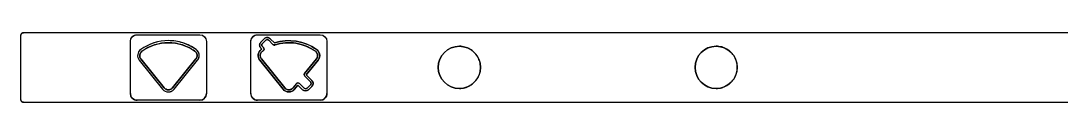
# Model space of a CAD drawing. Header units: millimetres. Extents: x 0 to 205, y 0 to 7.
# Drawn here: x 0 to 98.4, y 0 to 6.6 of the extents above; entities that cross this region are included whole.
import ezdxf

# ---------------------------------------------------------------- set-up
doc = ezdxf.new("R2010")
doc.units = ezdxf.units.MM
doc.linetypes.add('HIDDEN', pattern=[9.525, 6.35, -3.175])
doc.layers.add('Hidden', color=48, linetype='Continuous', lineweight=70, true_color=0x483905)
doc.layers.add('Layer0_', color=253, linetype='Continuous', lineweight=70, true_color=0x8faf8f)

msp = doc.modelspace()

# ---------------------------------------------------------------- linework, layer by layer
at = {"layer": 'Hidden', "color": 38, "linetype": 'HIDDEN', "lineweight": -3, "true_color": 0x482605}
for p, q in [((0.001, 6.35), (0, 6.35)), ((0.001, 0.25), (0.001, 6.35)), ((0.25, 6.6), (0.251, 6.6)), ((13.969, 5.646), (13.968, 5.646)), ((22.859, 5.569), (22.858, 5.569)), ((22.858, 5.286), (22.859, 5.286)), ((22.957, 5.189), (22.956, 5.189)), ((23.174, 5.885), (23.175, 5.885)), ((23.458, 5.885), (23.457, 5.885)), ((23.458, 5.885), (23.854, 5.489)), ((23.853, 5.489), (23.854, 5.489)), ((23.994, 5.43), (23.995, 5.43)), ((24.057, 5.44), (24.056, 5.44)), ((25.369, 5.646), (25.368, 5.646)), ((41.5, 5.312), (41.499, 5.312)), ((65.8, 5.314), (65.799, 5.314)), ((11.363, 4.115), (11.364, 4.115)), ((11.46, 4.834), (11.459, 4.834)), ((14.358, 1.368), (16.573, 4.115)), ((16.476, 4.834), (16.477, 4.834)), ((16.573, 4.115), (16.572, 4.115)), ((22.763, 4.115), (22.764, 4.115)), ((22.859, 4.834), (22.86, 4.834)), ((22.928, 4.883), (22.929, 4.883)), ((26.86, 2.735), (27.973, 4.115)), ((27.876, 4.834), (27.877, 4.834)), ((27.972, 4.115), (27.973, 4.115)), ((26.859, 2.735), (26.86, 2.735)), ((26.875, 2.468), (26.874, 2.468)), ((26.875, 2.468), (27.405, 1.938)), ((13.58, 1.368), (13.579, 1.368)), ((14.357, 1.368), (14.358, 1.368)), ((24.979, 1.368), (24.98, 1.368)), ((25.757, 1.368), (25.758, 1.368)), ((25.758, 1.368), (26.073, 1.759)), ((26.073, 1.759), (26.072, 1.759)), ((26.369, 1.775), (26.37, 1.775)), ((26.806, 1.339), (26.805, 1.339)), ((27.088, 1.339), (27.089, 1.339)), ((27.405, 1.655), (27.089, 1.339)), ((27.404, 1.938), (27.405, 1.938)), ((27.405, 1.655), (27.404, 1.655)), ((41.499, 1.312), (41.5, 1.312)), ((65.799, 1.314), (65.8, 1.314)), ((0, 0.25), (0.001, 0.25)), ((0.251, 0), (0.25, 0))]:
    msp.add_line(p, q, dxfattribs=at)
at = {"layer": 'Hidden', "linetype": 'HIDDEN', "lineweight": -3}
for p, q in [((10.998, 6.4), (10.998, 6.4)), ((16.938, 6.4), (16.938, 6.4)), ((22.398, 6.4), (22.397, 6.4)), ((23.033, 6.026), (23.032, 6.026)), ((23.598, 6.026), (23.994, 5.63)), ((23.598, 6.026), (23.598, 6.026)), ((28.338, 6.4), (28.337, 6.4)), ((10.368, 0.83), (10.368, 5.77)), ((10.368, 5.77), (10.368, 5.77)), ((11.342, 4.996), (11.342, 4.996)), ((13.968, 5.846), (13.968, 5.846)), ((16.593, 4.996), (16.593, 4.996)), ((17.568, 5.77), (17.568, 5.77)), ((21.768, 0.83), (21.768, 5.77)), ((21.768, 5.77), (21.768, 5.77)), ((22.717, 5.71), (22.716, 5.71)), ((22.717, 5.145), (22.716, 5.145)), ((22.742, 4.996), (22.742, 4.996)), ((22.814, 5.047), (22.814, 5.047)), ((23.994, 5.63), (23.994, 5.63)), ((25.368, 5.846), (25.367, 5.846)), ((27.993, 4.996), (27.993, 4.996)), ((28.968, 5.77), (28.967, 5.77)), ((11.207, 3.989), (11.207, 3.989)), ((14.513, 1.242), (16.728, 3.989)), ((16.728, 3.989), (16.728, 3.989)), ((22.607, 3.989), (22.607, 3.989)), ((28.128, 3.989), (27.015, 2.609)), ((28.128, 3.989), (28.128, 3.989)), ((27.015, 2.609), (27.545, 2.079)), ((27.015, 2.609), (27.015, 2.609)), ((27.545, 2.079), (27.545, 2.079)), ((13.423, 1.242), (13.423, 1.242)), ((14.513, 1.242), (14.512, 1.242)), ((24.823, 1.242), (24.823, 1.242)), ((25.913, 1.242), (25.912, 1.242)), ((26.228, 1.633), (25.913, 1.242)), ((26.228, 1.633), (26.228, 1.633)), ((26.664, 1.198), (26.663, 1.198)), ((27.545, 1.514), (27.229, 1.198)), ((27.229, 1.198), (27.229, 1.198)), ((27.545, 1.514), (27.545, 1.514)), ((10.368, 0.83), (10.368, 0.83)), ((10.998, 0.2), (10.998, 0.2)), ((16.938, 0.2), (16.938, 0.2)), ((17.568, 0.83), (17.568, 0.83)), ((21.768, 0.83), (21.768, 0.83)), ((22.398, 0.2), (22.397, 0.2)), ((28.337, 0.2), (28.338, 0.2)), ((28.968, 0.83), (28.967, 0.83))]:
    msp.add_line(p, q, dxfattribs=at)
at = {"layer": 'Hidden', "color": 38, "linetype": 'HIDDEN', "lineweight": -3, "true_color": 0x482605}
for centre, major_axis, ratio, start_param, end_param in [((0.251, 6.35), (0, -0.25), 0.999987, 3.141593, 4.712389), ((13.969, 1.363), (0, -4.282), 0.999988, 2.51583, 3.141711), ((23.995, 5.63), (0, -0.2), 0.999987, 5.497759, 6.594549), ((25.369, 1.363), (0, -4.282), 0.999988, 2.51583, 3.452956), ((41.5, 3.312), (0, -2), 0.999987, 0, 3.14176), ((65.8, 3.314), (0, -2), 0.999987, 0, 3.14176), ((27.584, 4.429), (0, -0.5), 0.999987, 0.892134, 2.51583), ((27.016, 2.609), (0, -0.2), 0.999987, 4.033726, 5.497759), ((25.369, 1.682), (0, -0.5), 0.999987, 0, 0.892134), ((26.229, 1.633), (0, -0.2), 0.999987, 3.141449, 4.033726), ((0.251, 0.25), (0, -0.25), 0.999987, 4.712389, 6.283185)]:
    msp.add_ellipse(centre, major_axis=major_axis, ratio=ratio, start_param=start_param, end_param=end_param, dxfattribs=at)
at = {"layer": 'Hidden', "linetype": 'HIDDEN', "lineweight": -3, "extrusion": (1.55404e-41, -4.25385e-30, -1)}
for centre in [(10.998, 5.77), (22.398, 5.77)]:
    msp.add_ellipse(centre, major_axis=(0, 0.63), ratio=0.999987, start_param=4.712389, end_param=6.283185, dxfattribs=at)
at = {"layer": 'Hidden', "linetype": 'HIDDEN', "lineweight": -3, "extrusion": (-3.59176e-43, -6.31089e-30, -1)}
msp.add_ellipse((23.315, 5.743), major_axis=(0, 0.4), ratio=0.999987, start_param=0.000014, end_param=0.785426, dxfattribs=at)
at = {"layer": 'Hidden', "color": 38, "linetype": 'HIDDEN', "lineweight": -3, "true_color": 0x482605, "extrusion": (1.92157e-42, -3.15544e-30, -1)}
msp.add_ellipse((23.316, 5.743), major_axis=(0, 0.2), ratio=0.999987, start_param=0.000014, end_param=0.785426, dxfattribs=at)
at = {"layer": 'Hidden', "linetype": 'HIDDEN', "lineweight": -3, "extrusion": (1.46402e-42, -1.57772e-30, -1)}
msp.add_ellipse((25.368, 1.363), major_axis=(0, 4.482), ratio=0.999987, start_param=5.971822, end_param=6.908948, dxfattribs=at)
at = {"layer": 'Hidden', "linetype": 'HIDDEN', "lineweight": -3}
for centre, major_axis, ratio, start_param, end_param in [((13.968, 1.363), (0, -4.482), 0.999987, 2.51583, 3.141611), ((16.183, 4.429), (0, -0.7), 0.999988, 0.892134, 2.51583), ((13.968, 1.682), (0, -0.7), 0.999988, 0, 0.892134), ((10.998, 0.83), (0, -0.63), 0.999987, 4.712389, 6.283185), ((22.398, 0.83), (0, -0.63), 0.999987, 4.712389, 6.283185)]:
    msp.add_ellipse(centre, major_axis=major_axis, ratio=ratio, start_param=start_param, end_param=end_param, dxfattribs=at)
at = {"layer": 'Hidden', "linetype": 'HIDDEN', "lineweight": -3, "extrusion": (8.11661e-42, -2.36658e-30, -1)}
msp.add_ellipse((27.583, 4.429), major_axis=(0, 0.7), ratio=0.999988, start_param=0.625762, end_param=2.249459, dxfattribs=at)
at = {"layer": 'Hidden', "color": 38, "linetype": 'HIDDEN', "lineweight": -3, "true_color": 0x482605, "extrusion": (5.76454e-43, -3.15544e-30, -1)}
msp.add_ellipse((16.184, 4.429), major_axis=(0, 0.5), ratio=0.999987, start_param=0.625762, end_param=2.249459, dxfattribs=at)
at = {"layer": 'Hidden', "linetype": 'HIDDEN', "lineweight": -3, "extrusion": (6.57563e-42, -1.79993e-30, -1)}
msp.add_ellipse((27.262, 1.796), major_axis=(0, 0.4), ratio=0.999987, start_param=0.785426, end_param=2.356194, dxfattribs=at)
at = {"layer": 'Hidden', "color": 38, "linetype": 'HIDDEN', "lineweight": -3, "true_color": 0x482605, "extrusion": (0, 0, -1)}
for centre, major_axis, start_param, end_param in [((13.969, 1.682), (0, 0.5), 2.249459, 3.142602), ((26.947, 1.481), (0, 0.2), 2.356194, 3.14398), ((27.263, 1.796), (0, 0.2), 0.785426, 2.356194)]:
    msp.add_ellipse(centre, major_axis=major_axis, ratio=0.999987, start_param=start_param, end_param=end_param, dxfattribs=at)
at = {"layer": 'Hidden', "linetype": 'HIDDEN', "lineweight": -3, "extrusion": (1.23499e-42, -6.31089e-30, -1)}
msp.add_ellipse((25.368, 1.682), major_axis=(0, 0.7), ratio=0.999988, start_param=2.249459, end_param=3.141773, dxfattribs=at)
at = {"layer": 'Hidden', "linetype": 'HIDDEN', "lineweight": -3, "extrusion": (5.55864e-43, -3.15544e-30, -1)}
msp.add_ellipse((26.946, 1.481), major_axis=(0, 0.4), ratio=0.999987, start_param=2.356194, end_param=3.141772, dxfattribs=at)
at = {"layer": 'Layer0_', "color": 38, "lineweight": -3, "true_color": 0x482605}
for p, q in [((0, 0.25), (0, 6.35)), ((204.747, 6.6), (0.25, 6.6)), ((23.174, 5.885), (22.858, 5.569)), ((22.858, 5.286), (22.956, 5.189)), ((22.859, 5.569), (23.175, 5.885)), ((22.957, 5.189), (22.859, 5.286)), ((23.853, 5.489), (23.457, 5.885)), ((13.579, 1.368), (11.363, 4.115)), ((11.364, 4.115), (13.58, 1.368)), ((16.572, 4.115), (14.357, 1.368)), ((24.979, 1.368), (22.763, 4.115)), ((22.764, 4.115), (24.98, 1.368)), ((27.972, 4.115), (26.859, 2.735)), ((27.404, 1.938), (26.874, 2.468)), ((26.072, 1.759), (25.757, 1.368)), ((26.229, 1.833), (26.228, 1.833)), ((26.369, 1.775), (26.805, 1.339)), ((26.806, 1.339), (26.37, 1.775)), ((27.088, 1.339), (27.404, 1.655)), ((0.25, 0), (204.747, 0))]:
    msp.add_line(p, q, dxfattribs=at)
at = {"layer": 'Layer0_', "color": 48, "lineweight": -3, "true_color": 0x483905}
for p, q in [((10.998, 6.4), (16.938, 6.4)), ((22.397, 6.4), (28.337, 6.4)), ((23.032, 6.026), (22.716, 5.71)), ((22.717, 5.71), (23.033, 6.026)), ((23.994, 5.63), (23.598, 6.026)), ((10.368, 0.83), (10.368, 5.77)), ((17.568, 5.77), (17.568, 0.83)), ((17.568, 5.77), (17.568, 0.83)), ((21.768, 0.83), (21.768, 5.77)), ((22.716, 5.145), (22.814, 5.047)), ((22.814, 5.047), (22.717, 5.145)), ((28.967, 5.77), (28.967, 0.83)), ((28.968, 5.77), (28.968, 0.83)), ((11.207, 3.989), (13.423, 1.242)), ((11.207, 3.989), (13.423, 1.242)), ((14.512, 1.242), (16.728, 3.989)), ((24.823, 1.242), (22.607, 3.989)), ((22.607, 3.989), (24.823, 1.242)), ((27.015, 2.609), (28.128, 3.989)), ((27.545, 2.079), (27.015, 2.609)), ((25.912, 1.242), (26.228, 1.633)), ((26.664, 1.198), (26.228, 1.633)), ((26.228, 1.633), (26.663, 1.198)), ((27.229, 1.198), (27.545, 1.514)), ((16.938, 0.2), (10.998, 0.2)), ((28.337, 0.2), (22.397, 0.2))]:
    msp.add_line(p, q, dxfattribs=at)
at = {"layer": 'Layer0_', "color": 38, "lineweight": -3, "true_color": 0x482605, "extrusion": (-1.88787e-42, -6.31089e-30, -1)}
msp.add_ellipse((0.25, 6.35), major_axis=(0, 0.25), ratio=0.999987, start_param=4.712389, end_param=6.283185, dxfattribs=at)
at = {"layer": 'Layer0_', "color": 48, "lineweight": -3, "true_color": 0x483905, "extrusion": (1.55404e-41, -4.25385e-30, -1)}
for centre, start_param, end_param in [((10.998, 5.77), 4.712389, 6.283185), ((16.938, 5.77), 0, 1.570796), ((16.938, 5.77), 0, 1.570796), ((22.397, 5.77), 4.712389, 6.283185), ((28.337, 5.77), 0, 1.570796), ((28.338, 5.77), 0, 1.570796)]:
    msp.add_ellipse(centre, major_axis=(0, 0.63), ratio=0.999987, start_param=start_param, end_param=end_param, dxfattribs=at)
at = {"layer": 'Layer0_', "color": 48, "lineweight": -3, "true_color": 0x483905}
for centre, major_axis, ratio, start_param, end_param in [((13.968, 1.363), (0, -4.482), 0.999987, 2.51583, 3.767355), ((23.315, 5.743), (0, -0.4), 0.999987, 2.356166, 3.926991), ((25.367, 1.363), (0, -4.482), 0.999987, 2.51583, 3.452956), ((11.752, 4.429), (0, -0.7), 0.999988, 3.767355, 5.391051), ((11.752, 4.429), (0, -0.7), 0.999988, 3.767355, 5.391051), ((13.968, 1.363), (0, -4.482), 0.999987, 3.141611, 3.767355), ((16.183, 4.429), (0, -0.7), 0.999988, 0.892134, 2.51583), ((23.152, 4.429), (0, -0.7), 0.999988, 3.767355, 5.391051), ((22.999, 5.428), (0, -0.4), 0.999987, 3.926991, 5.49801), ((25.367, 1.363), (0, -4.482), 0.999987, 3.747693, 3.767355), ((27.583, 4.429), (0, -0.7), 0.999988, 0.892134, 2.51583), ((27.262, 1.796), (0, -0.4), 0.999987, 0.785398, 2.356166), ((13.968, 1.682), (0, -0.7), 0.999988, 5.391051, 7.175319), ((13.968, 1.682), (0, -0.7), 0.999988, 5.391051, 6.283185), ((25.367, 1.682), (0, -0.7), 0.999988, 5.391051, 7.175319), ((26.946, 1.481), (0, -0.4), 0.999987, 5.498059, 7.068583), ((16.938, 0.83), (0, -0.63), 0.999987, 0, 1.570796), ((28.338, 0.83), (0, -0.63), 0.999987, 0, 1.570796)]:
    msp.add_ellipse(centre, major_axis=major_axis, ratio=ratio, start_param=start_param, end_param=end_param, dxfattribs=at)
at = {"layer": 'Layer0_', "color": 38, "lineweight": -3, "true_color": 0x482605, "extrusion": (-9.97333e-44, -3.15544e-30, -1)}
msp.add_ellipse((13.968, 1.363), major_axis=(0, 4.282), ratio=0.999988, start_param=5.657423, end_param=6.908948, dxfattribs=at)
at = {"layer": 'Layer0_', "color": 48, "lineweight": -3, "true_color": 0x483905, "extrusion": (-3.59176e-43, -6.31089e-30, -1)}
msp.add_ellipse((23.315, 5.743), major_axis=(0, 0.4), ratio=0.999987, start_param=5.497787, end_param=6.283199, dxfattribs=at)
at = {"layer": 'Layer0_', "color": 38, "lineweight": -3, "true_color": 0x482605}
for centre, major_axis, ratio, start_param, end_param in [((23.315, 5.743), (0, -0.2), 0.999987, 2.356166, 3.926991), ((13.969, 1.363), (0, -4.282), 0.999988, 3.141711, 3.767355), ((22.999, 5.428), (0, -0.2), 0.999987, 3.926991, 5.49801), ((22.815, 5.047), (0, -0.2), 0.999987, 0.6061, 2.356417), ((41.5, 3.312), (0, -2), 0.999987, 3.14176, 6.283185), ((65.8, 3.314), (0, -2), 0.999987, 3.14176, 6.283185), ((11.752, 4.429), (0, -0.5), 0.999987, 3.767355, 5.391051), ((16.183, 4.429), (0, -0.5), 0.999987, 0.892134, 2.51583), ((23.153, 4.429), (0, -0.5), 0.999987, 3.767355, 5.391051), ((25.369, 1.363), (0, -4.282), 0.999988, 3.747693, 3.767355), ((13.968, 1.682), (0, -0.5), 0.999987, 5.391051, 7.175319), ((25.369, 1.682), (0, -0.5), 0.999987, 5.391051, 6.283185), ((26.229, 1.633), (0, -0.2), 0.999987, 2.356466, 3.141449), ((26.946, 1.481), (0, -0.2), 0.999987, 5.498059, 7.068583), ((27.262, 1.796), (0, -0.2), 0.999987, 0.785398, 2.356166)]:
    msp.add_ellipse(centre, major_axis=major_axis, ratio=ratio, start_param=start_param, end_param=end_param, dxfattribs=at)
at = {"layer": 'Layer0_', "color": 38, "lineweight": -3, "true_color": 0x482605, "extrusion": (1.92157e-42, -3.15544e-30, -1)}
msp.add_ellipse((23.316, 5.743), major_axis=(0, 0.2), ratio=0.999987, start_param=5.497787, end_param=6.283199, dxfattribs=at)
at = {"layer": 'Layer0_', "color": 48, "lineweight": -3, "true_color": 0x483905, "extrusion": (6.28038e-42, -1.67633e-30, -1)}
msp.add_ellipse((23.152, 4.429), major_axis=(0, 0.7), ratio=0.999988, start_param=4.033726, end_param=5.657423, dxfattribs=at)
at = {"layer": 'Layer0_', "color": 48, "lineweight": -3, "true_color": 0x483905, "extrusion": (9.7831e-42, -2.67801e-30, -1)}
msp.add_ellipse((22.999, 5.428), major_axis=(0, 0.4), ratio=0.999987, start_param=3.926768, end_param=5.497787, dxfattribs=at)
at = {"layer": 'Layer0_', "color": 48, "lineweight": -3, "true_color": 0x483905, "extrusion": (4.43352e-42, -4.73317e-30, -1)}
msp.add_ellipse((25.368, 1.363), major_axis=(0, 4.482), ratio=0.999987, start_param=5.657423, end_param=5.677085, dxfattribs=at)
at = {"layer": 'Layer0_', "color": 38, "lineweight": -3, "true_color": 0x482605, "extrusion": (3.74054e-44, -3.15544e-30, -1)}
msp.add_ellipse((23, 5.428), major_axis=(0, 0.2), ratio=0.999987, start_param=3.926768, end_param=5.497787, dxfattribs=at)
at = {"layer": 'Layer0_', "color": 38, "lineweight": -3, "true_color": 0x482605, "extrusion": (-2.90511e-43, -3.15544e-30, -1)}
msp.add_ellipse((22.814, 5.047), major_axis=(0, 0.2), ratio=0.999987, start_param=0.785176, end_param=2.535492, dxfattribs=at)
at = {"layer": 'Layer0_', "color": 38, "lineweight": -3, "true_color": 0x482605, "extrusion": (5.39109e-42, -6.31089e-30, -1)}
msp.add_ellipse((23.994, 5.63), major_axis=(0, 0.2), ratio=0.999987, start_param=2.830229, end_param=3.927019, dxfattribs=at)
at = {"layer": 'Layer0_', "color": 38, "lineweight": -3, "true_color": 0x482605, "extrusion": (3.69775e-44, -3.15544e-30, -1)}
for centre, major_axis, ratio, start_param, end_param in [((25.368, 1.363), (0, 4.282), 0.999988, 5.971822, 6.908948), ((23.152, 4.429), (0, 0.5), 0.999987, 4.033726, 5.657423), ((25.368, 1.363), (0, 4.282), 0.999988, 5.657423, 5.677085), ((27.583, 4.429), (0, 0.5), 0.999987, 0.625762, 2.249459), ((25.368, 1.682), (0, 0.5), 0.999987, 2.249459, 4.033726)]:
    msp.add_ellipse(centre, major_axis=major_axis, ratio=ratio, start_param=start_param, end_param=end_param, dxfattribs=at)
at = {"layer": 'Layer0_', "color": 38, "lineweight": -3, "true_color": 0x482605}
for centre in [(41.499, 3.312), (65.799, 3.314)]:
    msp.add_ellipse(centre, major_axis=(0, -2), ratio=0.999987, dxfattribs=at)
at = {"layer": 'Layer0_', "color": 38, "lineweight": -3, "true_color": 0x482605, "extrusion": (-4.36035e-43, -3.15544e-30, -1)}
msp.add_ellipse((11.753, 4.429), major_axis=(0, 0.5), ratio=0.999987, start_param=4.033726, end_param=5.657423, dxfattribs=at)
at = {"layer": 'Layer0_', "color": 38, "lineweight": -3, "true_color": 0x482605, "extrusion": (0, 0, -1)}
for centre, major_axis, start_param, end_param in [((27.015, 2.609), (0, 0.2), 3.927019, 5.391051), ((13.969, 1.682), (0, 0.5), 3.141593, 4.033726), ((26.947, 1.481), (0, 0.2), 3.141457, 3.926719)]:
    msp.add_ellipse(centre, major_axis=major_axis, ratio=0.999987, start_param=start_param, end_param=end_param, dxfattribs=at)
at = {"layer": 'Layer0_', "color": 48, "lineweight": -3, "true_color": 0x483905, "extrusion": (1.23499e-42, -6.31089e-30, -1)}
msp.add_ellipse((25.368, 1.682), major_axis=(0, 0.7), ratio=0.999988, start_param=3.141593, end_param=4.033726, dxfattribs=at)
at = {"layer": 'Layer0_', "color": 38, "lineweight": -3, "true_color": 0x482605, "extrusion": (1.71073e-42, -3.15544e-30, -1)}
msp.add_ellipse((26.228, 1.633), major_axis=(0, 0.2), ratio=0.999987, start_param=5.391051, end_param=7.068312, dxfattribs=at)
at = {"layer": 'Layer0_', "color": 48, "lineweight": -3, "true_color": 0x483905, "extrusion": (5.55864e-43, -3.15544e-30, -1)}
msp.add_ellipse((26.946, 1.481), major_axis=(0, 0.4), ratio=0.999987, start_param=3.141457, end_param=3.926719, dxfattribs=at)
at = {"layer": 'Layer0_', "color": 38, "lineweight": -3, "true_color": 0x482605, "extrusion": (-2.95328e-42, -6.31089e-30, -1)}
msp.add_ellipse((0.25, 0.25), major_axis=(0, 0.25), ratio=0.999987, start_param=3.141593, end_param=4.712389, dxfattribs=at)
at = {"layer": 'Layer0_', "color": 48, "lineweight": -3, "true_color": 0x483905, "extrusion": (4.6176e-42, -1.2819e-30, -1)}
for centre in [(10.998, 0.83), (22.397, 0.83)]:
    msp.add_ellipse(centre, major_axis=(0, 0.63), ratio=0.999987, start_param=3.141593, end_param=4.712389, dxfattribs=at)
at = {"layer": 'Layer0_', "color": 48, "lineweight": -3, "true_color": 0x483905, "extrusion": (1.49764e-41, -4.04291e-30, -1)}
msp.add_ellipse((16.938, 0.83), major_axis=(0, 0.63), ratio=0.999987, start_param=1.570796, end_param=3.141593, dxfattribs=at)
at = {"layer": 'Layer0_', "color": 48, "lineweight": -3, "true_color": 0x483905, "extrusion": (1.51591e-41, -4.09222e-30, -1)}
msp.add_ellipse((28.337, 0.83), major_axis=(0, 0.63), ratio=0.999987, start_param=1.570796, end_param=3.141593, dxfattribs=at)

doc.saveas('drawing.dxf')
